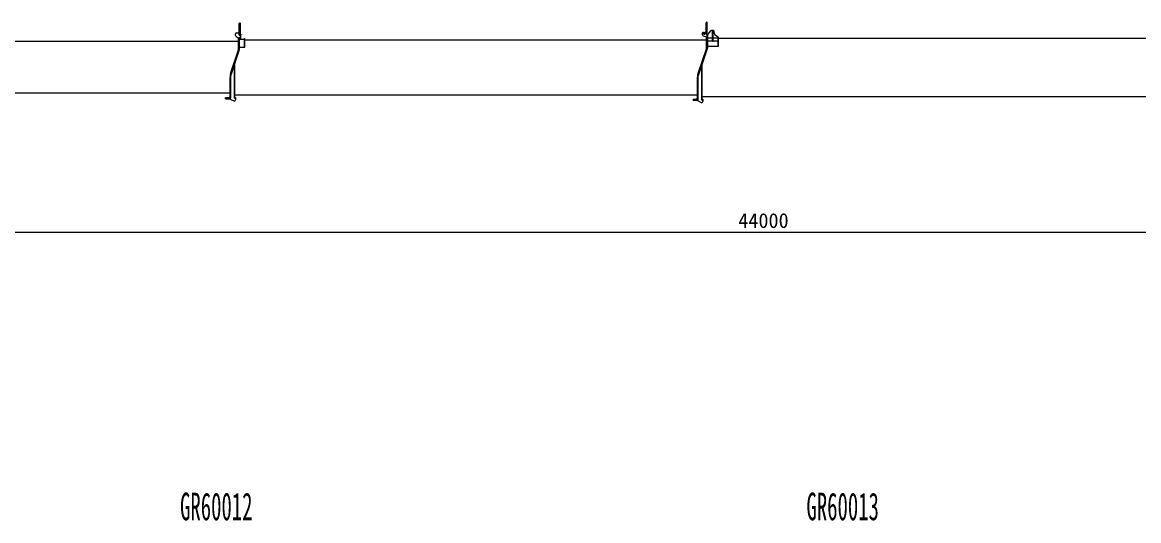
# Model space of a CAD drawing. Units: millimetres, scale not verified. Extents: x -30259 to 29445, y -25513 to 25927.
# Drawn here: x -3702 to 12872, y 329 to 7737 of the extents above; entities that cross this region are included whole.
import ezdxf
from ezdxf.enums import TextEntityAlignment as Align

# ---------------------------------------------------------------- set-up
doc = ezdxf.new("R2010")
doc.units = ezdxf.units.MM
doc.header["$LTSCALE"] = 200
doc.layers.add('0-0_0', color=7, linetype='Continuous')
doc.styles.add('ＭＳ ゴシック', font='')
doc.styles.get('ＭＳ ゴシック').set_extended_font_data('MS Gothic')

# ---------------------------------------------------------------- blocks, each defined once
blk = doc.blocks.new('D12')
at = {"layer": '0-0_0'}
blk.add_line((59558.6, 30132.4), (15564.2, 30132.4), dxfattribs=at)
at = {"layer": '0-0_0', "style": 'ＭＳ ゴシック'}
blk.add_text('44000', height=219.9, dxfattribs=at).set_placement((37186.4, 30132.9), align=Align.BOTTOM_LEFT)

msp = doc.modelspace()

# ---------------------------------------------------------------- linework, layer by layer
at = {"layer": '0-0_0'}
for p, q in [((-481, 7547.9), (-481, 7717.9)), ((6450, 7558.9), (6450, 7728.9)), ((6466, 7558.9), (6466, 7728.9)), ((-7346, 7458.4), (-492, 7458.4)), ((-535, 7541.6), (-535, 7567.9)), ((-527.4, 7525.9), (-499.5, 7503.9)), ((-525, 7577.9), (-481, 7577.9)), ((-492, 7344.7), (-492, 7488.2)), ((-492, 7485.9), (-482, 7485.9)), ((-482, 7335.9), (-482, 7516.9)), ((-482, 7516.9), (-476, 7516.9)), ((-476, 7335.9), (-476, 7516.9)), ((-475, 7485.9), (-405, 7485.9)), ((-465, 7547.9), (-465, 7485.9)), ((-444, 7557.9), (-444, 7558.7)), ((-405, 7366.9), (-405, 7495.9)), ((-405, 7495.9), (-399, 7495.9)), ((-399, 7366.9), (-399, 7495.9)), ((-399, 7476.9), (6456, 7476.9)), ((6396, 7550.1), (6396, 7578.9)), ((6406, 7588.9), (6410.8, 7588.9)), ((6456, 7514.9), (6409.4, 7531.2)), ((6410.8, 7568.9), (6410.8, 7588.9)), ((6431.3, 7588.9), (6450, 7588.9)), ((6431.3, 7568.9), (6431.3, 7588.9)), ((6450, 7558.9), (6466, 7558.9)), ((6456, 7514.9), (6466, 7514.9)), ((6456, 7507.9), (6466, 7507.9)), ((6456, 7369.5), (6456, 7507.9)), ((6466, 7360.8), (6466, 7558.9)), ((6466, 7548.9), (6475, 7548.9)), ((6475, 7360.8), (6475, 7556.1)), ((6475, 7507.9), (6543, 7507.9)), ((6475, 7460.6), (6543, 7460.6)), ((6517.1, 7608), (6477.5, 7562.7)), ((6560, 7614.9), (6530.3, 7614.9)), ((6537, 7614.9), (6543, 7608.9)), ((6543, 7458.7), (6543, 7614.9)), ((6543, 7458.7), (6555, 7458.7)), ((6554.6, 7566.9), (6555.5, 7602.9)), ((6555, 7458.7), (6555, 7614.9)), ((6555, 7507.9), (6628, 7507.9)), ((6555, 7460.6), (6625.6, 7460.6)), ((6572.7, 7563.7), (6568, 7604.9)), ((6628, 7517.9), (6590.3, 7543)), ((6628, 7381.9), (6628, 7517.9)), ((6628, 7517.9), (6635, 7517.9)), ((6635, 7381.9), (6635, 7517.9)), ((6635, 7498.9), (13489, 7498.9)), ((-611.4, 6974.3), (-494.5, 7329.1)), ((-609.4, 6948.6), (-482.1, 7334.6)), ((-605, 6942.9), (-477.1, 7330.8)), ((-482.1, 7334.6), (-478.3, 7333.3)), ((-482, 7335.9), (-476, 7335.9)), ((-478.3, 7333.3), (-477.1, 7330.8)), ((-475, 7366.9), (-399, 7366.9)), ((6453.5, 7353.8), (6327.6, 6974.7)), ((6466.1, 7359.9), (6329.6, 6949.1)), ((6471.2, 7356.2), (6334, 6943.4)), ((6466, 7360.8), (6475, 7360.8)), ((6466.1, 7359.9), (6469.9, 7358.7)), ((6469.9, 7358.7), (6471.2, 7356.2)), ((6475, 7381.9), (6635, 7381.9)), ((-553, 6609.9), (-553, 7099.9)), ((-553, 7099.9), (-547, 7099.9)), ((-547, 6609.9), (-547, 7099.9)), ((6363.2, 7081.8), (6373.7, 7081.8)), ((6379.4, 7079.9), (6386, 7079.9)), ((6386, 7099.9), (6392, 7099.9)), ((6386, 6581.5), (6386, 7099.9)), ((6392, 6581.5), (6392, 7099.9)), ((-623, 6916.4), (-614, 6916.4)), ((-623, 6916.4), (-623, 6630.8)), ((-614, 6609.9), (-614, 6958.6)), ((-614, 6942.9), (-605, 6942.9)), ((-605, 6609.9), (-605, 6942.9)), ((6316, 6919.4), (6325, 6919.4)), ((6325, 6581.5), (6325, 6959)), ((6332.2, 6944), (6329.6, 6949.1)), ((6334.1, 6943.4), (6332.2, 6944)), ((6334, 6581.5), (6334, 6943.4)), ((-623, 6682.9), (-7485.9, 6682.9)), ((-623, 6630.8), (-614, 6630.8)), ((-622, 6604.7), (-622, 6630.8)), ((-547, 6659.9), (6316, 6659.9)), ((6392, 6636.4), (13255, 6636.4)), ((-684, 6600.9), (-684, 6614.9)), ((-622, 6614.9), (-684, 6614.9)), ((-684, 6600.9), (-621.2, 6600.9)), ((-616.6, 6595.8), (-564, 6567.8)), ((-614, 6609.9), (-605, 6609.9)), ((-553, 6609.9), (-547, 6609.9)), ((-547, 6620.1), (-539, 6617.9)), ((-539, 6617.9), (-539, 6582.9)), ((6255, 6577.4), (6255, 6591.4)), ((6317, 6591.4), (6255, 6591.4)), ((6255, 6577.4), (6317.8, 6577.4)), ((6317, 6581.2), (6317, 6607)), ((6322.4, 6572.3), (6375, 6544.3)), ((6325, 6581.5), (6334, 6581.5)), ((6386, 6581.5), (6392, 6581.5)), ((6392, 6596.6), (6400, 6594.4)), ((6400, 6594.4), (6400, 6559.4))]:
    msp.add_line(p, q, dxfattribs=at)
for points in [[(-481, 7547.9), (-465, 7547.9), (-465, 7717.9)], [(-605, 6942.9), (-606.9, 6943.5), (-609.4, 6948.6)], [(6316, 6919.4), (6316, 6607), (6325, 6607)]]:
    msp.add_lwpolyline(points, dxfattribs=at)
for centre, radius, start, end in [((-473, 7717.9), 8, 0, 180), ((6458, 7728.9), 8, 0, 180), ((-525, 7567.9), 10, 90, 180), ((-515, 7541.6), 20, 180, 231.6274), ((-512, 7488.2), 20, 0, 51.6274), ((6406, 7578.9), 10, 90, 180), ((6416, 7550.1), 20, 180, 250.67852), ((6421, 7568.9), 10.2, 180, 0), ((6485, 7556.1), 10, 138.88791, 180), ((6532.1, 7594.9), 20, 90, 138.88791), ((6558, 7604.9), 10, 0, 90), ((6618, 7584.6), 50, 204.78429, 236.30993), ((-542, 7344.7), 50, 341.75191, 0), ((6406, 7369.5), 50, 341.62554, 0), ((-564, 6958.6), 50, 161.75191, 180), ((6375, 6959), 50, 161.62554, 180), ((-612, 6604.7), 10, 180, 241.99015), ((-556, 6582.9), 17, 241.99015, 0), ((6327, 6581.2), 10, 180, 241.99015), ((6383, 6559.4), 17, 241.99015, 0)]:
    msp.add_arc(centre, radius, start, end, dxfattribs=at)

# ---------------------------------------------------------------- block references
msp.add_blockref('D12', (-30259.3, -25518.6), dxfattribs=at)

# ---------------------------------------------------------------- texts
at = {"layer": '0-0_0', "style": 'ＭＳ ゴシック', "width": 0.55}
for s, p in [('GR60012', (-1360.3, 212.6)), ('GR60013', (7939.7, 212.6))]:
    msp.add_text(s, height=410.6, dxfattribs=at).set_placement(p, align=Align.BOTTOM_LEFT)

doc.saveas('drawing.dxf')
